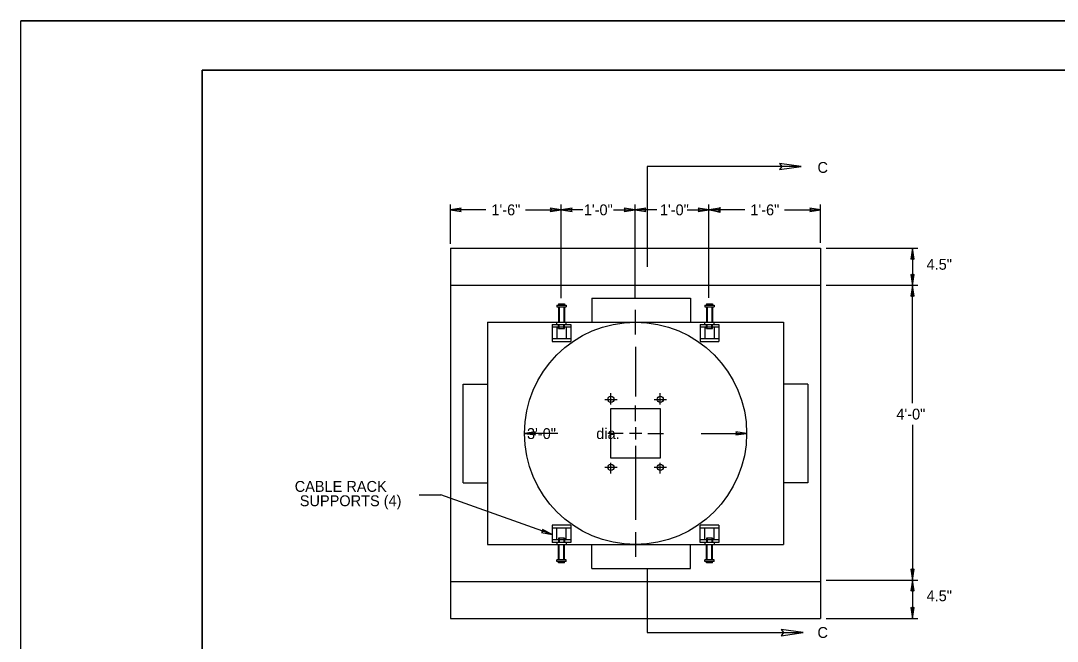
# Model space of a CAD drawing. Extents: x 507591 to 508640, y 495586 to 496246.
# Drawn here: x 507591.5 to 507906.4, y 496057.3 to 496245.8 of the extents above; entities that cross this region are included whole.
import ezdxf

# ---------------------------------------------------------------- set-up
doc = ezdxf.new("R2010")
doc.units = 0
doc.layers.add('1', color=7, linetype='Continuous')
doc.layers.add('41', color=7, linetype='Continuous')

msp = doc.modelspace()

# ---------------------------------------------------------------- linework, layer by layer
at = {"layer": '1'}
for p, q in [((508639.67, 496245.8), (507591.5, 496245.8)), ((507646.67, 496230.8), (507646.67, 495600.8)), ((508636.67, 496230.8), (507646.67, 496230.8)), ((507828.66, 496201.52), (507781.83, 496201.52)), ((507781.83, 496201.52), (507781.83, 496171.06)), ((507722.05, 496178.04), (507722.05, 496190)), ((507755.72, 496178.18), (507755.72, 496190)), ((507755.75, 496161.48), (507755.75, 496190)), ((507778.16, 496181.01), (507778.16, 496190)), ((507778.16, 496161.48), (507778.16, 496190)), ((507800.6, 496161.59), (507800.6, 496190)), ((507800.6, 496182.61), (507800.6, 496190)), ((507834.55, 496178.34), (507834.55, 496190)), ((507732.86, 496188.35), (507722.05, 496188.35)), ((507744.91, 496188.35), (507755.72, 496188.35)), ((507749.15, 496188.35), (507755.75, 496188.35)), ((507762.32, 496188.35), (507755.72, 496188.35)), ((507771.56, 496188.35), (507778.16, 496188.35)), ((507784.76, 496188.35), (507778.16, 496188.35)), ((507794, 496188.35), (507800.6, 496188.35)), ((507807.2, 496188.35), (507800.6, 496188.35)), ((507811.55, 496188.35), (507800.6, 496188.35)), ((507803.9, 496187.53), (507800.6, 496188.35)), ((507803.9, 496189.18), (507803.9, 496187.53)), ((507823.59, 496188.35), (507834.55, 496188.35)), ((507722.05, 496176.69), (507834.55, 496176.69)), ((507722.05, 496176.69), (507722.05, 496165.44)), ((507834.55, 496176.69), (507834.55, 496165.44)), ((507836.2, 496176.69), (507864.11, 496176.69)), ((507862.46, 496176.69), (507862.46, 496165.39)), ((507722.05, 496165.44), (507834.55, 496165.44)), ((507722.05, 496165.44), (507722.05, 496075.45)), ((507834.55, 496165.44), (507834.55, 496075.45)), ((507836.2, 496165.44), (507864.11, 496165.44)), ((507862.46, 496129.6), (507862.46, 496165.39)), ((507765.06, 496161.52), (507795.05, 496161.52)), ((507765.06, 496161.52), (507765.06, 496154.19)), ((507795.05, 496161.52), (507795.05, 496154.19)), ((507754.39, 496159.35), (507757.21, 496159.35)), ((507754.39, 496159.35), (507754.39, 496158.87)), ((507754.39, 496158.87), (507757.21, 496158.87)), ((507754.87, 496159.83), (507756.73, 496159.83)), ((507754.87, 496159.83), (507754.87, 496159.35)), ((507754.87, 496158.87), (507754.87, 496154.19)), ((507755.11, 496159.83), (507755.11, 496159.35)), ((507755.11, 496158.87), (507755.11, 496154.19)), ((507756.49, 496159.83), (507756.49, 496159.35)), ((507756.49, 496158.87), (507756.49, 496154.19)), ((507756.73, 496159.83), (507756.73, 496159.35)), ((507756.73, 496158.87), (507756.73, 496154.19)), ((507757.21, 496159.35), (507757.21, 496158.87)), ((507799.39, 496159.35), (507802.21, 496159.35)), ((507799.39, 496159.35), (507799.39, 496158.87)), ((507799.39, 496158.87), (507802.21, 496158.87)), ((507799.87, 496159.83), (507801.73, 496159.83)), ((507799.87, 496159.83), (507799.87, 496159.35)), ((507799.87, 496158.87), (507799.87, 496154.19)), ((507800.11, 496159.83), (507800.11, 496159.35)), ((507800.11, 496158.87), (507800.11, 496154.19)), ((507801.49, 496159.83), (507801.49, 496159.35)), ((507801.49, 496158.87), (507801.49, 496154.19)), ((507801.73, 496159.83), (507801.73, 496159.35)), ((507801.73, 496158.87), (507801.73, 496154.19)), ((507802.21, 496159.35), (507802.21, 496158.87)), ((507778.3, 496150.44), (507778.3, 496157.94)), ((507733.3, 496154.19), (507823.3, 496154.19)), ((507733.3, 496154.19), (507733.3, 496086.7)), ((507752.98, 496153.56), (507752.98, 496148.34)), ((507752.98, 496153.56), (507758.62, 496153.56)), ((507752.98, 496152.78), (507758.62, 496152.78)), ((507754.39, 496153.56), (507754.39, 496154.19)), ((507754.39, 496152.78), (507754.39, 496149.27)), ((507754.87, 496152.33), (507754.87, 496153.56)), ((507754.87, 496152.33), (507756.73, 496152.33)), ((507755.11, 496152.33), (507755.11, 496153.56)), ((507756.49, 496152.33), (507756.49, 496153.56)), ((507756.73, 496152.33), (507756.73, 496153.56)), ((507757.21, 496153.56), (507757.21, 496154.19)), ((507757.21, 496152.78), (507757.21, 496149.27)), ((507758.62, 496153.56), (507758.62, 496148.34)), ((507797.98, 496153.56), (507797.98, 496148.34)), ((507797.98, 496153.56), (507803.62, 496153.56)), ((507797.98, 496152.78), (507803.62, 496152.78)), ((507799.39, 496153.56), (507799.39, 496154.19)), ((507799.39, 496152.78), (507799.39, 496149.27)), ((507799.87, 496152.33), (507799.87, 496153.56)), ((507799.87, 496152.33), (507801.73, 496152.33)), ((507800.11, 496152.33), (507800.11, 496153.56)), ((507801.49, 496152.33), (507801.49, 496153.56)), ((507801.73, 496152.33), (507801.73, 496153.56)), ((507802.21, 496153.56), (507802.21, 496154.19)), ((507802.21, 496152.78), (507802.21, 496149.27)), ((507803.62, 496153.56), (507803.62, 496148.34)), ((507823.3, 496154.19), (507823.3, 496086.7)), ((507752.98, 496149.27), (507758.62, 496149.27)), ((507797.98, 496149.27), (507803.62, 496149.27)), ((507752.98, 496148.34), (507758.62, 496148.34)), ((507778.3, 496146.69), (507778.3, 496131.69)), ((507797.98, 496148.34), (507803.62, 496148.34)), ((507725.97, 496135.44), (507733.3, 496135.44)), ((507725.97, 496105.45), (507725.97, 496135.44)), ((507830.63, 496135.44), (507823.3, 496135.44)), ((507830.63, 496135.44), (507830.63, 496105.45)), ((507768.94, 496130.77), (507772.69, 496130.77)), ((507770.8, 496129.24), (507770.8, 496132.63)), ((507783.94, 496130.76), (507787.69, 496130.76)), ((507785.8, 496129.24), (507785.8, 496132.63)), ((507770.8, 496112.95), (507770.8, 496127.95)), ((507770.8, 496127.95), (507785.8, 496127.95)), ((507778.3, 496124.2), (507778.3, 496128.88)), ((507785.8, 496127.95), (507785.8, 496112.95)), ((507754.72, 496120.45), (507744.55, 496120.45)), ((507754.72, 496120.44), (507754.72, 496120.44)), ((507774.58, 496120.45), (507769.87, 496120.45)), ((507780.19, 496120.45), (507776.44, 496120.45)), ((507778.3, 496122.31), (507778.3, 496118.59)), ((507782.08, 496120.45), (507786.76, 496120.45)), ((507798.29, 496120.44), (507804.55, 496120.44)), ((507798.46, 496120.45), (507812.05, 496120.45)), ((507862.46, 496123), (507862.46, 496075.9)), ((507778.3, 496116.7), (507778.3, 496112.02)), ((507785.8, 496112.95), (507770.8, 496112.95)), ((507770.8, 496108.21), (507770.8, 496111.54)), ((507778.3, 496112.02), (507778.3, 496094.2)), ((507785.8, 496108.21), (507785.8, 496111.54)), ((507768.94, 496110.13), (507772.69, 496110.13)), ((507783.94, 496110.13), (507787.69, 496110.13)), ((507725.97, 496105.45), (507733.3, 496105.45)), ((507830.63, 496105.45), (507823.3, 496105.45)), ((507712.55, 496101.75), (507719.14, 496101.75)), ((507752.98, 496089.68), (507719.14, 496101.75)), ((507758.62, 496092.55), (507752.98, 496092.55)), ((507752.98, 496092.55), (507752.98, 496087.33)), ((507758.62, 496092.55), (507758.62, 496087.33)), ((507803.62, 496092.55), (507797.98, 496092.55)), ((507797.98, 496087.33), (507797.98, 496092.55)), ((507803.62, 496092.55), (507803.62, 496087.33)), ((507758.62, 496091.62), (507752.98, 496091.62)), ((507754.39, 496088.11), (507754.39, 496091.62)), ((507757.21, 496088.11), (507757.21, 496091.62)), ((507778.3, 496090.45), (507778.3, 496082.95)), ((507803.62, 496091.62), (507797.98, 496091.62)), ((507799.39, 496088.11), (507799.39, 496091.62)), ((507802.21, 496088.11), (507802.21, 496091.62)), ((507733.3, 496086.7), (507823.3, 496086.7)), ((507758.62, 496088.11), (507752.98, 496088.11)), ((507758.62, 496087.33), (507752.98, 496087.33)), ((507754.39, 496087.33), (507754.39, 496086.7)), ((507756.73, 496088.59), (507754.87, 496088.59)), ((507754.87, 496088.59), (507754.87, 496087.33)), ((507754.87, 496082.02), (507754.87, 496086.7)), ((507755.11, 496088.59), (507755.11, 496087.33)), ((507755.11, 496082.02), (507755.11, 496086.7)), ((507756.49, 496088.59), (507756.49, 496087.33)), ((507756.49, 496082.02), (507756.49, 496086.7)), ((507756.73, 496088.59), (507756.73, 496087.33)), ((507756.73, 496082.02), (507756.73, 496086.7)), ((507757.21, 496087.33), (507757.21, 496086.7)), ((507765.06, 496079.37), (507765.06, 496086.7)), ((507795.05, 496079.37), (507795.05, 496086.7)), ((507803.62, 496088.11), (507797.98, 496088.11)), ((507803.62, 496087.33), (507797.98, 496087.33)), ((507799.39, 496087.33), (507799.39, 496086.7)), ((507801.73, 496088.59), (507799.87, 496088.59)), ((507799.87, 496088.59), (507799.87, 496087.33)), ((507799.87, 496082.02), (507799.87, 496086.7)), ((507800.11, 496088.59), (507800.11, 496087.33)), ((507800.11, 496082.02), (507800.11, 496086.7)), ((507801.49, 496088.59), (507801.49, 496087.33)), ((507801.49, 496082.02), (507801.49, 496086.7)), ((507801.73, 496088.59), (507801.73, 496087.33)), ((507801.73, 496082.02), (507801.73, 496086.7)), ((507802.21, 496087.33), (507802.21, 496086.7)), ((507757.21, 496082.02), (507754.39, 496082.02)), ((507754.39, 496081.54), (507754.39, 496082.02)), ((507757.21, 496081.54), (507754.39, 496081.54)), ((507754.87, 496081.09), (507754.87, 496081.54)), ((507756.73, 496081.09), (507754.87, 496081.09)), ((507755.11, 496081.09), (507755.11, 496081.54)), ((507756.49, 496081.09), (507756.49, 496081.54)), ((507756.73, 496081.09), (507756.73, 496081.54)), ((507757.21, 496081.54), (507757.21, 496082.02)), ((507765.06, 496079.37), (507795.05, 496079.37)), ((507802.21, 496082.02), (507799.39, 496082.02)), ((507799.39, 496081.54), (507799.39, 496082.02)), ((507802.21, 496081.54), (507799.39, 496081.54)), ((507799.87, 496081.09), (507799.87, 496081.54)), ((507801.73, 496081.09), (507799.87, 496081.09)), ((507800.11, 496081.09), (507800.11, 496081.54)), ((507801.49, 496081.09), (507801.49, 496081.54)), ((507801.73, 496081.09), (507801.73, 496081.54)), ((507802.21, 496081.54), (507802.21, 496082.02)), ((507781.83, 496079.25), (507781.83, 496059.91)), ((507722.05, 496075.45), (507834.55, 496075.45)), ((507722.05, 496075.45), (507722.05, 496064.2)), ((507834.55, 496075.45), (507834.55, 496064.2)), ((507836.2, 496075.9), (507864.11, 496075.9)), ((507862.46, 496075.9), (507862.46, 496064.2)), ((507722.05, 496064.2), (507834.55, 496064.2)), ((507836.2, 496064.2), (507864.11, 496064.2)), ((507781.83, 496059.91), (507829.22, 496059.91))]:
    msp.add_line(p, q, dxfattribs=at)
for points in [[(507828.66, 496201.52), (507822.05, 496202.47), (507822.75, 496201.52), (507822.05, 496200.58)], [(507828.66, 496201.52), (507822.05, 496202.47), (507822.75, 496201.52), (507822.05, 496200.58)], [(507722.05, 496188.35), (507725.36, 496187.88), (507725, 496188.35), (507725.36, 496188.83)], [(507722.05, 496188.35), (507725.36, 496187.88), (507725, 496188.35), (507725.36, 496188.83)], [(507755.72, 496188.35), (507752.41, 496188.83), (507752.77, 496188.35), (507752.41, 496187.88)], [(507755.72, 496188.35), (507752.41, 496188.83), (507752.77, 496188.35), (507752.41, 496187.88)], [(507755.72, 496188.35), (507759.03, 496187.88), (507758.67, 496188.35), (507759.03, 496188.83)], [(507755.72, 496188.35), (507759.03, 496187.88), (507758.67, 496188.35), (507759.03, 496188.83)], [(507778.16, 496188.35), (507774.85, 496188.83), (507775.2, 496188.35), (507774.85, 496187.88)], [(507778.16, 496188.35), (507774.85, 496188.83), (507775.2, 496188.35), (507774.85, 496187.88)], [(507778.16, 496188.35), (507781.46, 496187.88), (507781.11, 496188.35), (507781.46, 496188.83)], [(507778.16, 496188.35), (507781.46, 496187.88), (507781.11, 496188.35), (507781.46, 496188.83)], [(507800.6, 496188.35), (507797.3, 496188.83), (507797.65, 496188.35), (507797.3, 496187.88)], [(507800.6, 496188.35), (507797.3, 496188.83), (507797.65, 496188.35), (507797.3, 496187.88)], [(507800.6, 496188.35), (507803.91, 496187.88), (507803.55, 496188.35), (507803.91, 496188.83)], [(507800.6, 496188.35), (507803.91, 496187.88), (507803.55, 496188.35), (507803.91, 496188.83)], [(507834.55, 496188.35), (507831.24, 496188.83), (507831.59, 496188.35), (507831.24, 496187.88)], [(507862.46, 496176.69), (507861.98, 496173.39), (507862.46, 496173.74), (507862.93, 496173.39)], [(507862.46, 496165.39), (507862.93, 496168.7), (507862.46, 496168.34), (507861.98, 496168.7)], [(507862.46, 496165.39), (507862.93, 496168.7), (507862.46, 496168.34), (507861.98, 496168.7)], [(507862.46, 496165.39), (507861.98, 496162.08), (507862.46, 496162.44), (507862.93, 496162.08)], [(507862.46, 496165.39), (507861.98, 496162.08), (507862.46, 496162.44), (507862.93, 496162.08)], [(507744.55, 496120.45), (507747.86, 496119.97), (507747.51, 496120.45), (507747.86, 496120.92)], [(507812.05, 496120.45), (507808.74, 496120.92), (507809.09, 496120.45), (507808.74, 496119.97)], [(507812.05, 496120.45), (507808.74, 496120.92), (507809.09, 496120.45), (507808.74, 496119.97)], [(507752.98, 496089.68), (507750.02, 496091.24), (507750.2, 496090.67), (507749.71, 496090.35)], [(507862.46, 496075.9), (507862.93, 496079.21), (507862.46, 496078.86), (507861.98, 496079.21)], [(507862.46, 496075.9), (507861.98, 496072.6), (507862.46, 496072.95), (507862.93, 496072.6)], [(507862.46, 496075.9), (507861.98, 496072.6), (507862.46, 496072.95), (507862.93, 496072.6)], [(507862.46, 496064.2), (507862.93, 496067.5), (507862.46, 496067.15), (507861.98, 496067.5)], [(507862.46, 496064.2), (507862.93, 496067.5), (507862.46, 496067.15), (507861.98, 496067.5)], [(507829.22, 496059.91), (507822.6, 496060.86), (507823.31, 496059.91), (507822.6, 496058.97)], [(507829.22, 496059.91), (507822.6, 496060.86), (507823.31, 496059.91), (507822.6, 496058.97)]]:
    msp.add_lwpolyline(points, close=True, dxfattribs=at)
for centre, radius in [((507778.3, 496120.45), 33.75), ((507770.81, 496130.76), 0.937), ((507785.81, 496130.76), 0.937), ((507770.81, 496110.13), 0.937), ((507785.81, 496110.13), 0.937)]:
    msp.add_circle(centre, radius, dxfattribs=at)
at = {"layer": '41'}
for points in [[(507591.5, 496245.8), (508639.67, 496245.8), (508639.67, 495585.8), (507591.5, 495585.8)], [(507646.67, 496230.8), (508636.67, 496230.8), (508636.67, 495600.8), (507646.67, 495600.8)]]:
    msp.add_lwpolyline(points, close=True, dxfattribs=at)

# ---------------------------------------------------------------- texts
at = {"layer": '1'}
for s, height, p in [('C', 3.3, (507833.59, 496199.58)), ('1\'-6"', 3.3, (507734.51, 496186.7)), ('1\'-0"', 3.3, (507762.59, 496186.7)), ('1\'-0"', 3.3, (507785.71, 496186.7)), ('1\'-6"', 3.3, (507813.2, 496186.7)), ('4.5"', 3.3, (507866.74, 496170.15)), ('4\'-0"', 3.3, (507857.56, 496124.65)), ('      3\'-0"          dia.', 3.2999, (507737.97, 496118.73)), ('CABLE RACK ', 3.2999, (507674.74, 496102.68)), ('SUPPORTS (4)', 3.2999, (507676.29, 496098.32)), ('4.5"', 3.3, (507866.74, 496069.46)), ('C', 3.3, (507833.59, 496058.3))]:
    msp.add_text(s, height=height, dxfattribs=at).set_placement(p)

doc.saveas('drawing.dxf')
